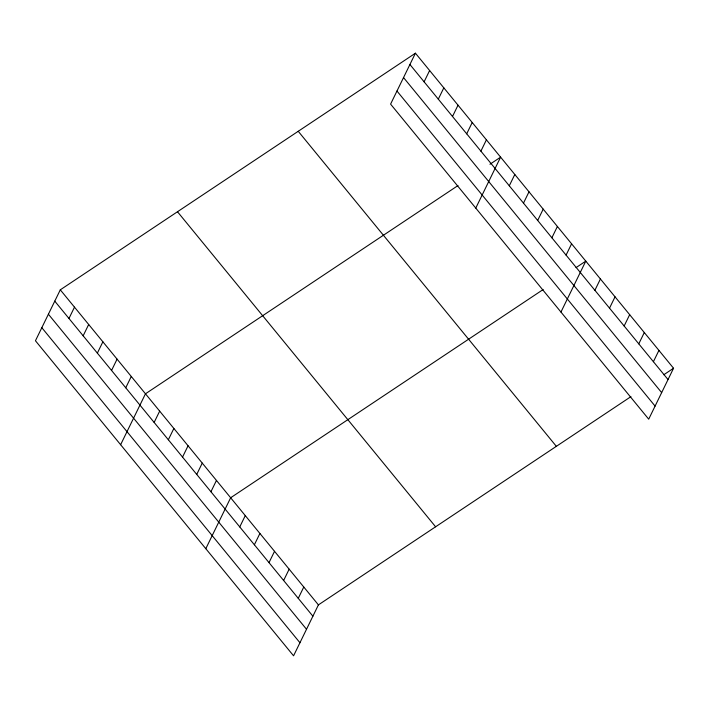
<?xml version="1.0" encoding="UTF-8"?>
<svg xmlns="http://www.w3.org/2000/svg" width="709" height="709" viewBox="0 0 709 709"><rect width="100%" height="100%" fill="white"/><g stroke="black" fill="none" stroke-linecap="round" stroke-linejoin="round"><path stroke-width="1.06" d="M415.43 53.193L390.588 104.117L648.708 419.17L673.55 368.246L415.43 53.193L60.292 289.83L35.45 340.754L293.57 655.807L318.412 604.883L630.93 396.641M68.968 318.474L74.489 307.157M83.166 335.8L88.678 324.483M97.363 353.126L102.876 341.809M111.561 370.452L117.074 359.144M125.75 387.779L131.271 376.47M120.627 444.72L145.469 393.796L457.996 185.554M154.145 422.44L159.667 411.123M168.343 439.766L173.865 428.449M182.541 457.092L188.062 445.775M196.739 474.418L202.251 463.11M210.936 491.745L216.449 480.436M424.106 81.836L429.627 70.519M205.805 548.686L230.647 497.762L543.174 289.52M438.304 99.163L443.825 87.845M239.757 526.929L245.279 515.611M452.502 116.489L458.023 105.18M254.38 544.778L259.902 533.469M466.699 133.815L472.221 122.506M269.012 562.636L274.525 551.318M480.897 151.141L486.409 139.833M283.635 580.485L289.157 569.176M475.774 208.091L500.607 157.159L489.954 164.258M298.267 598.343L303.78 587.025M509.292 185.802L514.805 174.485M523.49 203.128L529.003 191.811M537.679 220.455L543.2 209.146M551.877 237.781L557.398 226.472M566.074 255.107L571.596 243.799M560.952 312.057L585.794 261.125L576.027 267.63M594.895 290.291L600.417 278.983M609.527 308.14L615.04 296.832M624.15 325.998L629.672 314.681M638.782 343.847L644.295 332.539M653.406 361.705L658.927 350.388M663.784 374.751L673.55 368.246M409.917 64.501L668.029 379.554M403.536 77.582L661.657 392.626M396.969 91.044L655.089 406.097M298.232 131.28L556.352 446.333M177.489 211.743L435.601 526.787M60.292 289.83L318.412 604.883M54.77 301.139L312.891 616.192M48.398 314.211L306.518 629.264M41.822 327.682L299.942 642.735"/></g></svg>
